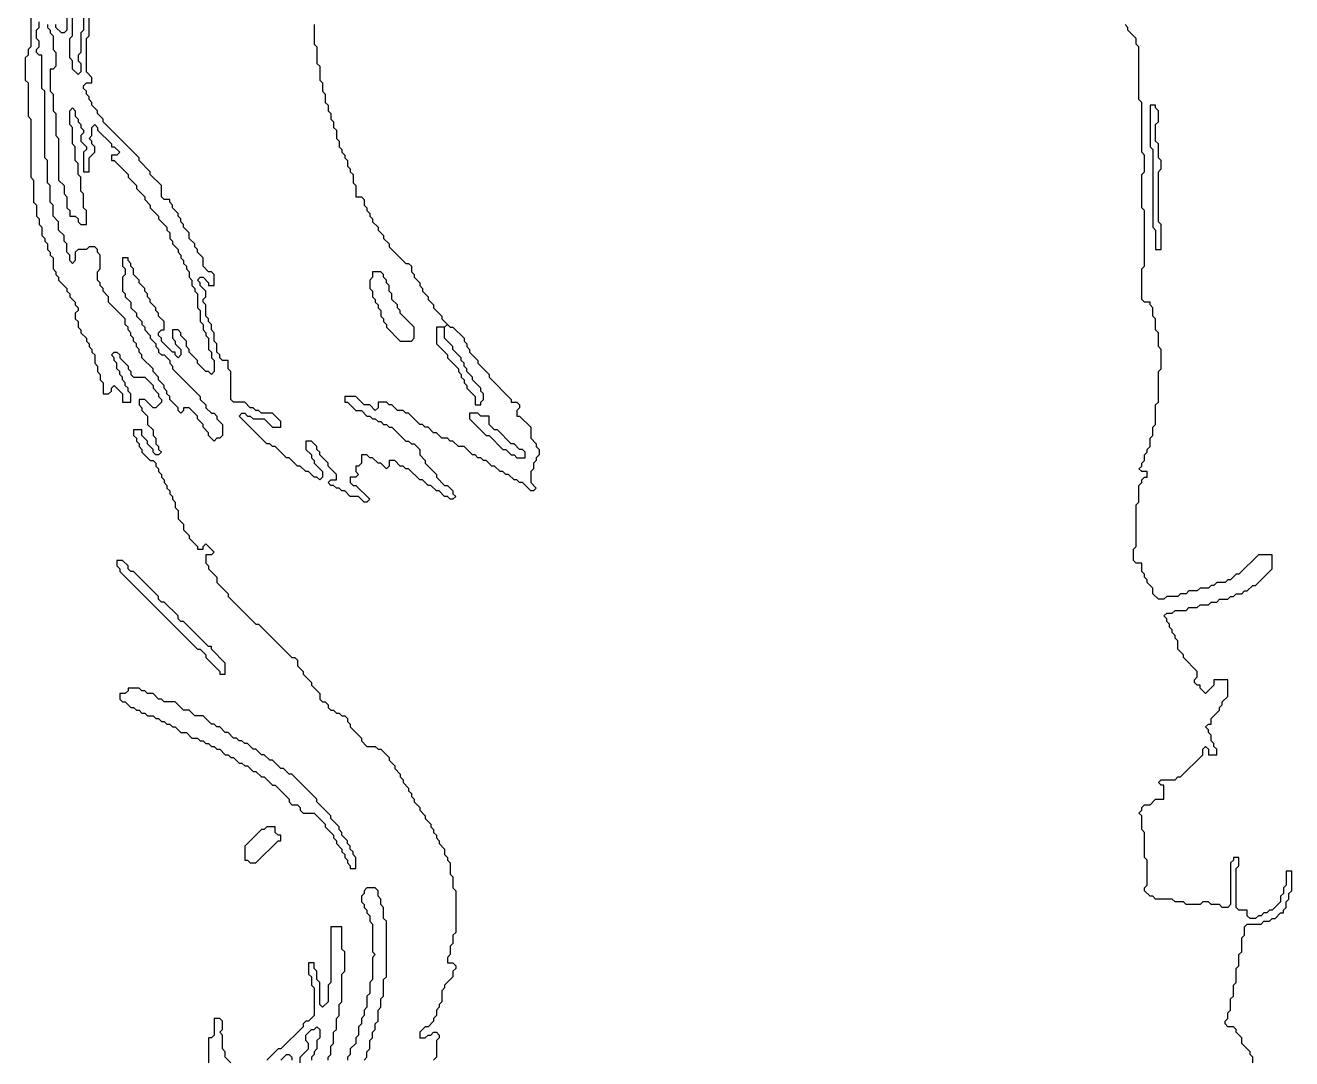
# Model space of a CAD drawing. Header units: metres. Extents: x 0 to 100, y 0 to 129.
# Drawn here: x 61.35 to 72.75, y 90.84 to 100.14 of the extents above; entities that cross this region are included whole.
import ezdxf

# ---------------------------------------------------------------- set-up
doc = ezdxf.new("R2010")
doc.units = ezdxf.units.M

msp = doc.modelspace()

# ---------------------------------------------------------------- linework, layer by layer
for points in [[(61.875, 100.425), (61.875, 100.1), (61.85, 100.075), (61.85, 99.9), (61.825, 99.875), (61.825, 99.825), (61.85, 99.8), (61.85, 99.725), (61.825, 99.7), (61.775, 99.75), (61.775, 99.825), (61.75, 99.85), (61.75, 100.025), (61.775, 100.05), (61.775, 100.65)], [(61.725, 100.4), (61.725, 100.1), (61.7, 100.075), (61.675, 100.075), (61.625, 100.125), (61.625, 100.15)], [(63.95, 100.15), (63.95, 99.975), (63.975, 99.95), (63.975, 99.8), (64, 99.775), (64, 99.65), (64.025, 99.625), (64.025, 99.55), (64.05, 99.525), (64.05, 99.45), (64.075, 99.425), (64.075, 99.375), (64.1, 99.35), (64.1, 99.3), (64.125, 99.275), (64.125, 99.225), (64.15, 99.2), (64.15, 99.125), (64.175, 99.1), (64.175, 99.05), (64.2, 99.025), (64.2, 99), (64.225, 98.975), (64.225, 98.95), (64.25, 98.925), (64.25, 98.875), (64.275, 98.85), (64.275, 98.825), (64.3, 98.8), (64.3, 98.725), (64.325, 98.7), (64.325, 98.6), (64.375, 98.6), (64.4, 98.575), (64.4, 98.525), (64.425, 98.5), (64.425, 98.475), (64.45, 98.45), (64.45, 98.425), (64.475, 98.4), (64.475, 98.375), (64.525, 98.325), (64.525, 98.3), (64.575, 98.25), (64.575, 98.225), (64.625, 98.175), (64.625, 98.15), (64.775, 98), (64.8, 98), (64.825, 97.975), (64.825, 97.925), (64.85, 97.9), (64.85, 97.875), (64.9, 97.825), (64.9, 97.8), (64.925, 97.775), (64.925, 97.75), (64.975, 97.7), (64.975, 97.675), (65.025, 97.625), (65.025, 97.6), (65.1, 97.525), (65.1, 97.5), (65.15, 97.45), (65.125, 97.425), (65.05, 97.425), (65.05, 97.275), (65.15, 97.175), (65.15, 97.15), (65.25, 97.05), (65.25, 97.025), (65.275, 97), (65.275, 96.975), (65.3, 96.95), (65.3, 96.925), (65.325, 96.9), (65.325, 96.875), (65.4, 96.8), (65.4, 96.725), (65.45, 96.725), (65.45, 96.75), (65.475, 96.775), (65.475, 96.825), (65.45, 96.85), (65.45, 96.875), (65.375, 96.95), (65.375, 96.975), (65.325, 97.025), (65.325, 97.05), (65.3, 97.075), (65.3, 97.1), (65.275, 97.125), (65.275, 97.15), (65.2, 97.225), (65.2, 97.25), (65.125, 97.325), (65.125, 97.425), (65.15, 97.45), (65.175, 97.425), (65.2, 97.425), (65.3, 97.325), (65.3, 97.3), (65.325, 97.275), (65.325, 97.25), (65.35, 97.225), (65.35, 97.2), (65.425, 97.125), (65.425, 97.1), (65.525, 97), (65.525, 96.975), (65.725, 96.775), (65.725, 96.75), (65.775, 96.75), (65.8, 96.725), (65.8, 96.7), (65.775, 96.675), (65.775, 96.625), (65.8, 96.625), (65.9, 96.525), (65.9, 96.425), (65.95, 96.375), (65.95, 96.35), (65.975, 96.325), (65.975, 96.275), (65.95, 96.25), (65.95, 96.225), (65.925, 96.2), (65.925, 96.15), (65.9, 96.125), (65.9, 96.025), (65.95, 95.975), (65.925, 95.95), (65.9, 95.95), (65.825, 96.025), (65.8, 96.025), (65.775, 96.05), (65.75, 96.05), (65.7, 96.1), (65.675, 96.1), (65.65, 96.125), (65.625, 96.125), (65.575, 96.175), (65.55, 96.175), (65.5, 96.225), (65.475, 96.225), (65.45, 96.25), (65.425, 96.25), (65.4, 96.275), (65.375, 96.275), (65.3, 96.35), (65.25, 96.35), (65.2, 96.4), (65.175, 96.4), (65.15, 96.425), (65.1, 96.425), (65.05, 96.475), (65.025, 96.475), (64.975, 96.525), (64.95, 96.525), (64.925, 96.55), (64.9, 96.55), (64.8, 96.65), (64.775, 96.65), (64.75, 96.675), (64.7, 96.675), (64.65, 96.725), (64.625, 96.725), (64.6, 96.75), (64.525, 96.75), (64.525, 96.7), (64.5, 96.675), (64.45, 96.725), (64.4, 96.725), (64.325, 96.8), (64.225, 96.8), (64.225, 96.75), (64.25, 96.75), (64.325, 96.675), (64.375, 96.675), (64.425, 96.625), (64.45, 96.625), (64.475, 96.6), (64.5, 96.6), (64.525, 96.575), (64.55, 96.575), (64.575, 96.55), (64.6, 96.55), (64.625, 96.525), (64.65, 96.525), (64.775, 96.4), (64.8, 96.4), (64.825, 96.375), (64.85, 96.375), (64.9, 96.325), (64.9, 96.275), (64.95, 96.225), (64.95, 96.2), (65.05, 96.1), (65.05, 96.075), (65.125, 96), (65.15, 96), (65.2, 95.95), (65.2, 95.925), (65.225, 95.9), (65.2, 95.875), (65.175, 95.875), (65.15, 95.9), (65.125, 95.9), (65.075, 95.95), (65.05, 95.95), (65, 96), (64.975, 96), (64.925, 96.05), (64.9, 96.05), (64.8, 96.15), (64.775, 96.15), (64.75, 96.175), (64.725, 96.175), (64.675, 96.225), (64.625, 96.225), (64.625, 96.175), (64.6, 96.15), (64.55, 96.2), (64.525, 96.2), (64.475, 96.25), (64.45, 96.25), (64.425, 96.275), (64.375, 96.275), (64.375, 96.2), (64.35, 96.175), (64.325, 96.175), (64.325, 96.125), (64.35, 96.1), (64.325, 96.075), (64.275, 96.075), (64.275, 96.025), (64.3, 96), (64.325, 96), (64.45, 95.875), (64.425, 95.85), (64.4, 95.85), (64.35, 95.9), (64.275, 95.9), (64.225, 95.95), (64.2, 95.95), (64.175, 95.975), (64.15, 95.975), (64.125, 96), (64.1, 96), (64.075, 96.025), (64.1, 96.05), (64.15, 96.05), (64.15, 96.1), (64.075, 96.175), (64.075, 96.2), (64, 96.275), (64, 96.3), (63.975, 96.325), (63.975, 96.35), (63.925, 96.4), (63.875, 96.4), (63.875, 96.325), (63.925, 96.275), (63.925, 96.25), (63.95, 96.225), (63.95, 96.2), (64.025, 96.125), (64.025, 96.075), (64, 96.05), (63.975, 96.075), (63.95, 96.075), (63.9, 96.125), (63.875, 96.125), (63.825, 96.175), (63.8, 96.175), (63.725, 96.25), (63.7, 96.25), (63.6, 96.35), (63.575, 96.35), (63.55, 96.375), (63.525, 96.375), (63.275, 96.625), (63.3, 96.65), (63.325, 96.65), (63.35, 96.625), (63.375, 96.625), (63.4, 96.6), (63.5, 96.6), (63.575, 96.525), (63.65, 96.525), (63.65, 96.575), (63.575, 96.65), (63.475, 96.65), (63.45, 96.675), (63.425, 96.675), (63.4, 96.7), (63.375, 96.7), (63.325, 96.75), (63.225, 96.75), (63.2, 96.775), (63.2, 97.025), (63.175, 97.05), (63.175, 97.125), (63.125, 97.125), (63.1, 97.15), (63.1, 97.175), (63.075, 97.2), (63.075, 97.275), (63.05, 97.3), (63.05, 97.375), (63.025, 97.4), (63.025, 97.45), (63, 97.475), (63, 97.5), (62.975, 97.525), (62.975, 97.625), (62.95, 97.65), (62.95, 97.675), (62.975, 97.7), (62.975, 97.75), (62.925, 97.8), (62.925, 97.825), (62.9, 97.85), (62.925, 97.875), (62.95, 97.875), (63, 97.825), (63, 97.8), (63.05, 97.8), (63.05, 97.9), (63.025, 97.925), (63, 97.925), (62.95, 97.975), (62.95, 98.05), (62.9, 98.1), (62.9, 98.125), (62.875, 98.15), (62.875, 98.175), (62.825, 98.225), (62.825, 98.275), (62.775, 98.325), (62.775, 98.35), (62.75, 98.375), (62.75, 98.4), (62.725, 98.425), (62.725, 98.45), (62.675, 98.5), (62.675, 98.525), (62.65, 98.55), (62.65, 98.575), (62.6, 98.575), (62.575, 98.6), (62.575, 98.7), (62.475, 98.8), (62.475, 98.825), (62.375, 98.925), (62.375, 98.95), (62.05, 99.275), (62.05, 99.3), (62, 99.35), (62, 99.375), (61.95, 99.425), (61.95, 99.45), (61.925, 99.475), (61.925, 99.5), (61.9, 99.525), (61.9, 99.55), (61.875, 99.575), (61.875, 99.6), (61.9, 99.625), (61.95, 99.625), (61.95, 99.675), (61.9, 99.725), (61.9, 100.025), (61.925, 100.05), (61.925, 100.425)], [(61.4, 100.3), (61.4, 99.95), (61.375, 99.925), (61.375, 99.875), (61.35, 99.85), (61.35, 99.65), (61.375, 99.625), (61.375, 99.325), (61.4, 99.3), (61.4, 98.775), (61.425, 98.75), (61.425, 98.55), (61.45, 98.525), (61.45, 98.425), (61.475, 98.4), (61.475, 98.35), (61.5, 98.325), (61.5, 98.25), (61.525, 98.225), (61.525, 98.2), (61.55, 98.175), (61.55, 98.125), (61.575, 98.1), (61.575, 98.075), (61.6, 98.05), (61.6, 97.95), (61.625, 97.925), (61.625, 97.9), (61.65, 97.875), (61.65, 97.85), (61.725, 97.775), (61.725, 97.75), (61.75, 97.725), (61.75, 97.7), (61.8, 97.65), (61.8, 97.625), (61.825, 97.6), (61.825, 97.575), (61.8, 97.55), (61.8, 97.5), (61.825, 97.475), (61.825, 97.425), (61.85, 97.4), (61.85, 97.375), (61.9, 97.325), (61.9, 97.3), (61.925, 97.275), (61.925, 97.25), (61.95, 97.225), (61.95, 97.2), (61.975, 97.175), (61.975, 97.1), (62, 97.075), (62, 97.025), (62.025, 97), (62.025, 96.95), (62.05, 96.925), (62.05, 96.825), (62.1, 96.825), (62.125, 96.85), (62.125, 96.875), (62.15, 96.9), (62.225, 96.825), (62.225, 96.75), (62.3, 96.75), (62.3, 96.825), (62.275, 96.85), (62.275, 96.875), (62.25, 96.9), (62.25, 96.925), (62.225, 96.95), (62.225, 96.975), (62.2, 97), (62.2, 97.025), (62.175, 97.05), (62.175, 97.1), (62.15, 97.125), (62.15, 97.15), (62.125, 97.175), (62.15, 97.2), (62.175, 97.2), (62.2, 97.175), (62.2, 97.15), (62.275, 97.075), (62.275, 97.05), (62.3, 97.025), (62.3, 97), (62.325, 96.975), (62.425, 96.975), (62.5, 96.9), (62.5, 96.875), (62.55, 96.825), (62.55, 96.8), (62.575, 96.775), (62.575, 96.75), (62.525, 96.7), (62.5, 96.7), (62.425, 96.775), (62.375, 96.775), (62.375, 96.725), (62.4, 96.7), (62.4, 96.675), (62.45, 96.625), (62.45, 96.55), (62.5, 96.5), (62.5, 96.45), (62.525, 96.425), (62.525, 96.375), (62.55, 96.35), (62.55, 96.325), (62.575, 96.3), (62.55, 96.275), (62.525, 96.275), (62.5, 96.3), (62.5, 96.325), (62.45, 96.375), (62.45, 96.4), (62.4, 96.45), (62.4, 96.5), (62.325, 96.5), (62.325, 96.45), (62.35, 96.425), (62.35, 96.4), (62.375, 96.375), (62.375, 96.35), (62.4, 96.325), (62.4, 96.3), (62.475, 96.225), (62.5, 96.225), (62.525, 96.2), (62.525, 96.175), (62.55, 96.15), (62.55, 96.125), (62.575, 96.1), (62.575, 96.075), (62.6, 96.05), (62.6, 96.025), (62.625, 96), (62.625, 95.975), (62.65, 95.95), (62.65, 95.925), (62.675, 95.9), (62.675, 95.875), (62.7, 95.85), (62.7, 95.8), (62.725, 95.775), (62.725, 95.7), (62.775, 95.65), (62.775, 95.6), (62.825, 95.55), (62.825, 95.525), (62.9, 95.45), (62.9, 95.425), (62.95, 95.425), (62.95, 95.45), (62.975, 95.475), (63.05, 95.4), (63.025, 95.375), (62.975, 95.375), (62.975, 95.3), (63, 95.275), (63, 95.25), (63.075, 95.175), (63.075, 95.125), (63.175, 95.025), (63.175, 95), (63.425, 94.75), (63.45, 94.75), (63.75, 94.45), (63.775, 94.45), (63.8, 94.425), (63.8, 94.375), (63.85, 94.325), (63.85, 94.3), (63.925, 94.225), (63.925, 94.2), (64, 94.125), (64, 94.075), (64.025, 94.05), (64.05, 94.05), (64.075, 94.025), (64.075, 94), (64.1, 93.975), (64.125, 93.975), (64.15, 93.95), (64.175, 93.95), (64.2, 93.925), (64.225, 93.925), (64.25, 93.9), (64.25, 93.875), (64.275, 93.85), (64.275, 93.825), (64.375, 93.725), (64.375, 93.7), (64.425, 93.65), (64.5, 93.65), (64.525, 93.625), (64.55, 93.625), (64.625, 93.55), (64.625, 93.525), (64.675, 93.475), (64.675, 93.45), (64.725, 93.4), (64.725, 93.375), (64.75, 93.35), (64.75, 93.325), (64.8, 93.275), (64.8, 93.25), (64.825, 93.225), (64.825, 93.2), (64.85, 93.175), (64.85, 93.15), (64.9, 93.1), (64.9, 93.075), (64.95, 93.025), (64.95, 93), (65, 92.95), (65, 92.925), (65.025, 92.9), (65.025, 92.875), (65.05, 92.85), (65.05, 92.825), (65.075, 92.8), (65.075, 92.775), (65.125, 92.725), (65.125, 92.675), (65.15, 92.65), (65.15, 92.625), (65.175, 92.6), (65.175, 92.5), (65.2, 92.475), (65.2, 92.375), (65.225, 92.35), (65.225, 91.975), (65.2, 91.95), (65.2, 91.875), (65.175, 91.85), (65.175, 91.775), (65.15, 91.75), (65.15, 91.7), (65.2, 91.7), (65.225, 91.675), (65.225, 91.65), (65.2, 91.625), (65.2, 91.575), (65.125, 91.5), (65.125, 91.475), (65.1, 91.45), (65.1, 91.35), (65.075, 91.325), (65.075, 91.3), (65.05, 91.275), (65.05, 91.225), (65.025, 91.2), (65.025, 91.175), (64.975, 91.125), (64.95, 91.125), (64.9, 91.075), (64.9, 91.025), (64.95, 91.025), (64.975, 91.05), (65, 91.05), (65.025, 91.075), (65.05, 91.075), (65.075, 91.05), (65.075, 91.025), (65.05, 91), (65.05, 90.85), (65.025, 90.825)], [(61.55, 100.15), (61.55, 100.125), (61.575, 100.1), (61.575, 100.075), (61.6, 100.05), (61.6, 99.925), (61.625, 99.9), (61.625, 99.775), (61.6, 99.75), (61.575, 99.75), (61.575, 99.55), (61.6, 99.525), (61.6, 99.375), (61.625, 99.35), (61.625, 99.15), (61.65, 99.125), (61.65, 98.75), (61.7, 98.7), (61.7, 98.625), (61.725, 98.6), (61.725, 98.5), (61.75, 98.475), (61.75, 98.425), (61.8, 98.425), (61.825, 98.4), (61.825, 98.375), (61.85, 98.35), (61.9, 98.35), (61.9, 98.475), (61.875, 98.5), (61.875, 98.625), (61.85, 98.65), (61.85, 98.775), (61.825, 98.8), (61.825, 98.9), (61.8, 98.925), (61.8, 99.05), (61.775, 99.075), (61.775, 99.225), (61.75, 99.25), (61.75, 99.375), (61.775, 99.4), (61.8, 99.375), (61.8, 99.325), (61.825, 99.3), (61.825, 99.275), (61.85, 99.25), (61.85, 99.225), (61.875, 99.2), (61.875, 99.175), (61.85, 99.15), (61.85, 99.1), (61.9, 99.05), (61.9, 99.025), (61.875, 99), (61.875, 98.825), (61.925, 98.825), (61.925, 98.95), (61.975, 99), (61.975, 99.05), (61.95, 99.075), (61.95, 99.1), (61.925, 99.125), (61.95, 99.15), (61.95, 99.225), (61.975, 99.25), (62, 99.225), (62, 99.2), (62.125, 99.075), (62.125, 99.05), (62.15, 99.05), (62.2, 99), (62.175, 98.975), (62.125, 98.975), (62.125, 98.925), (62.15, 98.925), (62.275, 98.8), (62.275, 98.775), (62.35, 98.7), (62.35, 98.675), (62.425, 98.6), (62.425, 98.575), (62.475, 98.525), (62.475, 98.5), (62.55, 98.425), (62.55, 98.4), (62.625, 98.325), (62.625, 98.3), (62.65, 98.275), (62.65, 98.225), (62.675, 98.2), (62.675, 98.175), (62.725, 98.125), (62.725, 98.1), (62.75, 98.075), (62.75, 98.05), (62.775, 98.025), (62.775, 98), (62.8, 97.975), (62.8, 97.95), (62.825, 97.925), (62.825, 97.875), (62.85, 97.85), (62.85, 97.8), (62.875, 97.775), (62.875, 97.75), (62.9, 97.725), (62.9, 97.6), (62.925, 97.575), (62.925, 97.475), (62.95, 97.45), (62.95, 97.4), (62.975, 97.375), (62.975, 97.35), (63, 97.325), (63, 97.225), (63.025, 97.2), (63.025, 97.15), (63.05, 97.125), (63.05, 97.025), (63.025, 97), (63, 97.025), (62.975, 97.025), (62.9, 97.1), (62.9, 97.125), (62.825, 97.2), (62.825, 97.225), (62.8, 97.25), (62.8, 97.3), (62.75, 97.35), (62.75, 97.375), (62.725, 97.4), (62.675, 97.4), (62.675, 97.325), (62.7, 97.3), (62.7, 97.275), (62.75, 97.225), (62.75, 97.175), (62.725, 97.15), (62.7, 97.175), (62.7, 97.2), (62.675, 97.2), (62.575, 97.3), (62.575, 97.325), (62.55, 97.35), (62.55, 97.375), (62.575, 97.4), (62.6, 97.4), (62.6, 97.475), (62.55, 97.525), (62.55, 97.55), (62.525, 97.575), (62.525, 97.6), (62.475, 97.65), (62.475, 97.675), (62.45, 97.7), (62.45, 97.725), (62.425, 97.75), (62.425, 97.775), (62.375, 97.825), (62.375, 97.85), (62.325, 97.9), (62.325, 97.95), (62.3, 97.975), (62.3, 98), (62.275, 98.025), (62.275, 98.05), (62.225, 98.05), (62.225, 97.975), (62.25, 97.95), (62.25, 97.9), (62.225, 97.875), (62.225, 97.75), (62.25, 97.725), (62.25, 97.7), (62.3, 97.65), (62.3, 97.6), (62.35, 97.55), (62.35, 97.525), (62.4, 97.475), (62.4, 97.45), (62.425, 97.425), (62.425, 97.4), (62.475, 97.35), (62.475, 97.325), (62.525, 97.275), (62.525, 97.25), (62.55, 97.225), (62.55, 97.2), (62.575, 97.175), (62.6, 97.175), (62.65, 97.125), (62.65, 97.1), (62.675, 97.075), (62.675, 97.05), (62.925, 96.8), (62.925, 96.775), (62.975, 96.725), (62.975, 96.7), (63.025, 96.65), (63.05, 96.65), (63.075, 96.625), (63.075, 96.6), (63.125, 96.55), (63.125, 96.45), (63.1, 96.425), (63.075, 96.425), (63.05, 96.4), (63, 96.45), (63, 96.475), (62.95, 96.525), (62.95, 96.55), (62.9, 96.6), (62.9, 96.625), (62.825, 96.7), (62.775, 96.7), (62.775, 96.675), (62.75, 96.65), (62.725, 96.675), (62.725, 96.7), (62.65, 96.775), (62.65, 96.8), (62.625, 96.825), (62.625, 96.85), (62.6, 96.875), (62.6, 96.9), (62.55, 96.95), (62.55, 96.975), (62.5, 97.025), (62.5, 97.05), (62.4, 97.15), (62.4, 97.175), (62.375, 97.2), (62.375, 97.225), (62.35, 97.25), (62.35, 97.275), (62.325, 97.3), (62.325, 97.325), (62.3, 97.35), (62.3, 97.375), (62.275, 97.4), (62.275, 97.425), (62.25, 97.45), (62.25, 97.5), (62.1, 97.65), (62.1, 97.7), (62.05, 97.75), (62.05, 97.775), (62.025, 97.8), (62.025, 97.825), (62, 97.85), (62, 97.925), (62.025, 97.95), (62.025, 98.075), (62, 98.1), (62, 98.125), (61.975, 98.15), (61.925, 98.15), (61.9, 98.125), (61.825, 98.125), (61.8, 98.1), (61.8, 98.025), (61.775, 98), (61.75, 98.025), (61.75, 98.075), (61.725, 98.1), (61.725, 98.175), (61.7, 98.2), (61.7, 98.25), (61.65, 98.3), (61.65, 98.375), (61.6, 98.425), (61.6, 98.525), (61.575, 98.55), (61.575, 98.7), (61.55, 98.725), (61.55, 98.925), (61.525, 98.95), (61.525, 99.55), (61.5, 99.575), (61.5, 99.875), (61.475, 99.875), (61.45, 99.9), (61.45, 99.925), (61.475, 99.95), (61.475, 100), (61.45, 100.025), (61.45, 100.1), (61.475, 100.125), (61.475, 100.175)], [(72.4, 90.8), (72.4, 90.85), (72.375, 90.875), (72.375, 90.9), (72.3, 90.975), (72.3, 91.025), (72.25, 91.075), (72.25, 91.1), (72.225, 91.125), (72.175, 91.125), (72.15, 91.15), (72.15, 91.175), (72.175, 91.2), (72.175, 91.25), (72.2, 91.275), (72.2, 91.375), (72.225, 91.4), (72.225, 91.5), (72.25, 91.525), (72.25, 91.65), (72.275, 91.675), (72.275, 91.775), (72.3, 91.8), (72.3, 91.925), (72.325, 91.95), (72.325, 92.025), (72.35, 92.05), (72.475, 92.05), (72.5, 92.075), (72.55, 92.075), (72.575, 92.1), (72.6, 92.1), (72.65, 92.15), (72.675, 92.15), (72.675, 92.175), (72.7, 92.2), (72.7, 92.25), (72.725, 92.275), (72.725, 92.325), (72.75, 92.35), (72.75, 92.525), (72.7, 92.525), (72.7, 92.4), (72.675, 92.375), (72.675, 92.325), (72.65, 92.3), (72.65, 92.25), (72.575, 92.175), (72.55, 92.175), (72.525, 92.15), (72.5, 92.15), (72.475, 92.125), (72.45, 92.125), (72.425, 92.1), (72.375, 92.1), (72.35, 92.125), (72.35, 92.175), (72.275, 92.175), (72.25, 92.2), (72.25, 92.55), (72.275, 92.575), (72.275, 92.65), (72.225, 92.65), (72.225, 92.625), (72.2, 92.6), (72.2, 92.225), (72.175, 92.2), (72.125, 92.2), (72.1, 92.225), (72.025, 92.225), (72, 92.25), (71.95, 92.25), (71.925, 92.225), (71.8, 92.225), (71.775, 92.25), (71.7, 92.25), (71.675, 92.275), (71.525, 92.275), (71.5, 92.3), (71.475, 92.3), (71.425, 92.35), (71.425, 92.375), (71.45, 92.4), (71.45, 92.625), (71.425, 92.65), (71.425, 92.875), (71.4, 92.9), (71.4, 93.025), (71.375, 93.05), (71.4, 93.075), (71.4, 93.1), (71.425, 93.125), (71.475, 93.125), (71.525, 93.175), (71.6, 93.175), (71.6, 93.3), (71.575, 93.3), (71.55, 93.325), (71.575, 93.35), (71.7, 93.35), (71.725, 93.375), (71.75, 93.375), (71.95, 93.575), (71.95, 93.625), (71.975, 93.65), (72, 93.625), (72, 93.575), (72.075, 93.575), (72.075, 93.625), (72.05, 93.65), (72.05, 93.675), (72.025, 93.7), (72.025, 93.75), (72, 93.775), (72, 93.8), (71.975, 93.825), (72, 93.85), (72.025, 93.85), (72.025, 93.9), (72.1, 93.975), (72.1, 94), (72.125, 94.025), (72.125, 94.05), (72.175, 94.1), (72.175, 94.25), (72.05, 94.25), (72.05, 94.2), (71.975, 94.125), (71.925, 94.175), (71.925, 94.2), (71.9, 94.2), (71.875, 94.225), (71.875, 94.25), (71.9, 94.275), (71.9, 94.325), (71.775, 94.45), (71.775, 94.475), (71.725, 94.525), (71.725, 94.6), (71.7, 94.625), (71.7, 94.65), (71.675, 94.675), (71.675, 94.7), (71.65, 94.725), (71.65, 94.75), (71.625, 94.775), (71.625, 94.8), (71.6, 94.825), (71.625, 94.85), (71.675, 94.85), (71.7, 94.875), (71.8, 94.875), (71.825, 94.9), (71.9, 94.9), (71.925, 94.925), (72, 94.925), (72.025, 94.95), (72.075, 94.95), (72.1, 94.975), (72.175, 94.975), (72.2, 95), (72.225, 95), (72.25, 95.025), (72.3, 95.025), (72.325, 95.05), (72.35, 95.05), (72.4, 95.1), (72.425, 95.1), (72.575, 95.25), (72.575, 95.375), (72.45, 95.375), (72.275, 95.2), (72.25, 95.2), (72.2, 95.15), (72.175, 95.15), (72.15, 95.125), (72.075, 95.125), (72.05, 95.1), (72.025, 95.1), (72, 95.075), (71.925, 95.075), (71.9, 95.05), (71.825, 95.05), (71.8, 95.025), (71.75, 95.025), (71.725, 95), (71.625, 95), (71.6, 94.975), (71.55, 94.975), (71.5, 95.025), (71.5, 95.075), (71.45, 95.125), (71.45, 95.15), (71.425, 95.175), (71.425, 95.2), (71.4, 95.225), (71.4, 95.3), (71.35, 95.3), (71.325, 95.325), (71.325, 95.425), (71.35, 95.45), (71.35, 95.825), (71.375, 95.85), (71.375, 96), (71.4, 96.025), (71.4, 96.05), (71.425, 96.075), (71.45, 96.075), (71.45, 96.125), (71.4, 96.125), (71.375, 96.15), (71.4, 96.175), (71.4, 96.2), (71.425, 96.225), (71.425, 96.275), (71.45, 96.3), (71.45, 96.325), (71.475, 96.35), (71.475, 96.425), (71.5, 96.45), (71.5, 96.525), (71.525, 96.55), (71.525, 96.725), (71.55, 96.75), (71.55, 97.025), (71.575, 97.05), (71.575, 97.225), (71.55, 97.25), (71.55, 97.375), (71.525, 97.4), (71.525, 97.5), (71.5, 97.525), (71.5, 97.6), (71.475, 97.625), (71.475, 97.65), (71.425, 97.65), (71.4, 97.675), (71.4, 97.95), (71.425, 97.975), (71.425, 98.475), (71.4, 98.5), (71.4, 98.8), (71.425, 98.825), (71.425, 98.975), (71.4, 99), (71.4, 99.45), (71.375, 99.475), (71.375, 99.95), (71.35, 99.975), (71.35, 100.025), (71.275, 100.1), (71.275, 100.125), (71.25, 100.15)], [(71.475, 99.425), (71.475, 99.05), (71.5, 99.025), (71.5, 98.325), (71.525, 98.3), (71.525, 98.125), (71.575, 98.125), (71.575, 98.35), (71.55, 98.375), (71.55, 98.825), (71.575, 98.85), (71.575, 98.925), (71.55, 98.95), (71.55, 99.075), (71.525, 99.1), (71.525, 99.25), (71.55, 99.275), (71.55, 99.375), (71.525, 99.4), (71.525, 99.425), (71.475, 99.425)], [(64.475, 97.925), (64.475, 97.875), (64.45, 97.85), (64.45, 97.775), (64.475, 97.75), (64.475, 97.7), (64.5, 97.675), (64.5, 97.65), (64.525, 97.625), (64.525, 97.6), (64.55, 97.575), (64.55, 97.525), (64.575, 97.5), (64.575, 97.475), (64.6, 97.45), (64.6, 97.425), (64.725, 97.3), (64.825, 97.3), (64.85, 97.325), (64.85, 97.425), (64.725, 97.55), (64.725, 97.575), (64.7, 97.6), (64.7, 97.625), (64.65, 97.675), (64.65, 97.725), (64.625, 97.75), (64.625, 97.8), (64.6, 97.825), (64.6, 97.85), (64.575, 97.875), (64.575, 97.9), (64.55, 97.925), (64.475, 97.925)], [(65.35, 96.65), (65.35, 96.6), (65.5, 96.45), (65.525, 96.45), (65.65, 96.325), (65.675, 96.325), (65.725, 96.275), (65.75, 96.275), (65.775, 96.25), (65.85, 96.25), (65.85, 96.3), (65.825, 96.325), (65.8, 96.325), (65.75, 96.375), (65.725, 96.375), (65.6, 96.5), (65.575, 96.5), (65.525, 96.55), (65.525, 96.625), (65.45, 96.625), (65.425, 96.65), (65.35, 96.65)], [(62.175, 95.325), (62.175, 95.275), (62.2, 95.25), (62.2, 95.225), (62.9, 94.525), (62.925, 94.525), (62.975, 94.475), (62.975, 94.45), (63.1, 94.325), (63.1, 94.3), (63.15, 94.3), (63.15, 94.4), (63.025, 94.525), (63.025, 94.55), (63, 94.55), (62.775, 94.775), (62.75, 94.775), (62.725, 94.8), (62.725, 94.825), (62.6, 94.95), (62.575, 94.95), (62.55, 94.975), (62.55, 95), (62.325, 95.225), (62.3, 95.225), (62.275, 95.25), (62.275, 95.275), (62.225, 95.325), (62.175, 95.325)], [(62.275, 94.175), (62.275, 94.15), (62.25, 94.125), (62.2, 94.125), (62.2, 94.075), (62.225, 94.05), (62.25, 94.05), (62.3, 94), (62.325, 94), (62.35, 93.975), (62.375, 93.975), (62.4, 93.95), (62.425, 93.95), (62.45, 93.925), (62.5, 93.925), (62.525, 93.9), (62.55, 93.9), (62.575, 93.875), (62.6, 93.875), (62.625, 93.85), (62.65, 93.85), (62.675, 93.825), (62.7, 93.825), (62.75, 93.775), (62.8, 93.775), (62.85, 93.725), (62.9, 93.725), (62.925, 93.7), (62.95, 93.7), (62.975, 93.675), (63, 93.675), (63.025, 93.65), (63.05, 93.65), (63.075, 93.625), (63.1, 93.625), (63.15, 93.575), (63.175, 93.575), (63.2, 93.55), (63.225, 93.55), (63.275, 93.5), (63.3, 93.5), (63.325, 93.475), (63.35, 93.475), (63.4, 93.425), (63.425, 93.425), (63.475, 93.375), (63.5, 93.375), (63.575, 93.3), (63.6, 93.3), (63.725, 93.175), (63.725, 93.15), (63.75, 93.125), (63.8, 93.125), (63.825, 93.1), (63.825, 93.075), (63.85, 93.05), (63.95, 93.05), (64.05, 92.95), (64.05, 92.925), (64.125, 92.85), (64.125, 92.825), (64.15, 92.8), (64.15, 92.775), (64.2, 92.725), (64.2, 92.7), (64.225, 92.675), (64.225, 92.65), (64.25, 92.625), (64.25, 92.6), (64.275, 92.575), (64.275, 92.55), (64.325, 92.55), (64.325, 92.65), (64.3, 92.675), (64.3, 92.7), (64.275, 92.725), (64.275, 92.75), (64.25, 92.775), (64.25, 92.8), (64.2, 92.85), (64.2, 92.875), (64.175, 92.9), (64.175, 92.925), (64.1, 93), (64.1, 93.025), (63.975, 93.15), (63.975, 93.175), (63.75, 93.4), (63.725, 93.4), (63.675, 93.45), (63.65, 93.45), (63.575, 93.525), (63.55, 93.525), (63.5, 93.575), (63.475, 93.575), (63.425, 93.625), (63.4, 93.625), (63.35, 93.675), (63.325, 93.675), (63.3, 93.7), (63.275, 93.7), (63.25, 93.725), (63.225, 93.725), (63.175, 93.775), (63.15, 93.775), (63.1, 93.825), (63.075, 93.825), (63.05, 93.85), (63.025, 93.85), (62.95, 93.925), (62.875, 93.925), (62.825, 93.975), (62.775, 93.975), (62.7, 94.05), (62.6, 94.05), (62.575, 94.075), (62.55, 94.075), (62.5, 94.125), (62.45, 94.125), (62.425, 94.15), (62.4, 94.15), (62.375, 94.175), (62.275, 94.175)], [(63.525, 92.925), (63.5, 92.9), (63.475, 92.9), (63.325, 92.75), (63.325, 92.625), (63.35, 92.625), (63.375, 92.6), (63.425, 92.6), (63.625, 92.8), (63.65, 92.8), (63.65, 92.85), (63.625, 92.85), (63.6, 92.875), (63.6, 92.925), (63.525, 92.925)], [(64.4, 90.825), (64.425, 90.85), (64.425, 90.9), (64.45, 90.925), (64.45, 91), (64.475, 91.025), (64.475, 91.075), (64.5, 91.1), (64.5, 91.15), (64.525, 91.175), (64.525, 91.275), (64.55, 91.3), (64.55, 91.375), (64.575, 91.4), (64.575, 91.55), (64.6, 91.575), (64.6, 92.075), (64.575, 92.1), (64.575, 92.2), (64.55, 92.225), (64.55, 92.275), (64.525, 92.3), (64.525, 92.35), (64.5, 92.375), (64.425, 92.375), (64.4, 92.35), (64.4, 92.325), (64.375, 92.3), (64.375, 92.25), (64.4, 92.225), (64.4, 92.2), (64.425, 92.175), (64.425, 92.15), (64.45, 92.125), (64.45, 92.075), (64.475, 92.05), (64.475, 91.8), (64.5, 91.775), (64.475, 91.75), (64.475, 91.55), (64.45, 91.525), (64.45, 91.425), (64.425, 91.4), (64.425, 91.3), (64.4, 91.275), (64.4, 91.225), (64.375, 91.2), (64.375, 91.15), (64.35, 91.125), (64.35, 91.05), (64.325, 91.025), (64.325, 90.975), (64.275, 90.925), (64.275, 90.875), (64.25, 90.85), (64.25, 90.825)], [(64.075, 90.825), (64.075, 90.85), (64.1, 90.875), (64.1, 90.95), (64.125, 90.975), (64.125, 91.075), (64.15, 91.1), (64.15, 91.2), (64.175, 91.225), (64.175, 91.325), (64.2, 91.35), (64.2, 91.6), (64.225, 91.625), (64.225, 91.8), (64.2, 91.825), (64.2, 92.025), (64.1, 92.025), (64.1, 91.525), (64.075, 91.5), (64.075, 91.35), (64.025, 91.3), (64, 91.325), (64, 91.525), (63.975, 91.55), (63.975, 91.625), (63.95, 91.65), (63.95, 91.7), (63.9, 91.7), (63.9, 91.6), (63.925, 91.575), (63.925, 91.5), (63.95, 91.475), (63.95, 91.225), (63.9, 91.175), (63.875, 91.175), (63.85, 91.15), (63.85, 91.125), (63.65, 90.925), (63.625, 90.925), (63.525, 90.825)], [(63.2, 90.8), (63.15, 90.85), (63.15, 90.9), (63.125, 90.925), (63.125, 91.05), (63.1, 91.075), (63.125, 91.1), (63.125, 91.175), (63.1, 91.2), (63.05, 91.2), (63.05, 91.05), (63.025, 91.025), (63, 91.025), (63, 90.8)], [(63.825, 90.8), (63.825, 90.85), (63.9, 90.925), (63.9, 90.975), (63.875, 91), (63.875, 91.05), (63.925, 91.1), (63.95, 91.1), (63.975, 91.125), (64, 91.1), (64, 91.025), (63.975, 91), (63.975, 90.925), (63.95, 90.9), (63.95, 90.875), (63.925, 90.85), (63.925, 90.825)], [(63.65, 90.825), (63.7, 90.875), (63.725, 90.875), (63.75, 90.85), (63.75, 90.825)]]:
    msp.add_lwpolyline(points)

doc.saveas('drawing.dxf')
